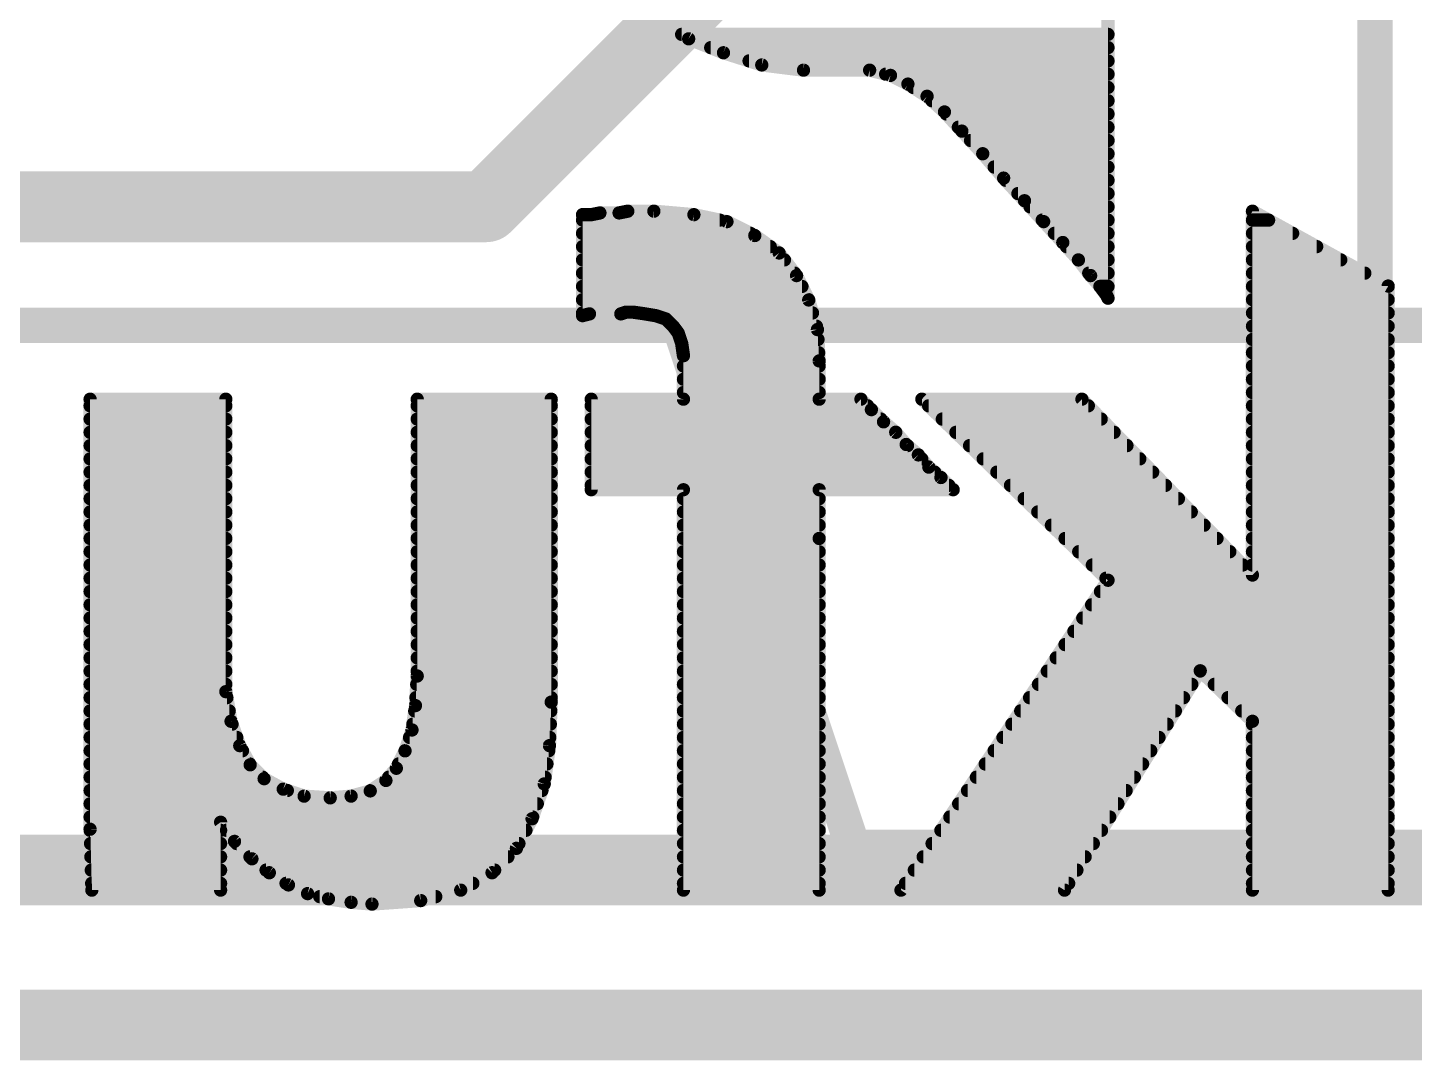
# Model space of a CAD drawing. Extents: x 0 to 108, y -11 to 121.
# Drawn here: x 60.87 to 68.83, y 86.54 to 92.47 of the extents above; entities that cross this region are included whole.
import ezdxf

# ---------------------------------------------------------------- set-up
doc = ezdxf.new("R2010")
doc.units = 0
for name, color, linetype in [('1', 12, 'CONTINUOUS'), ('21', 41, 'CONTINUOUS'), ('22', 40, 'CONTINUOUS')]:
    doc.layers.add(name, color=color, linetype=linetype)

msp = doc.modelspace()

# ---------------------------------------------------------------- linework, layer by layer
at = {"layer": '1', "const_width": 0.4064}
for points in [[(63.5, 91.44), (64.77, 92.71)], [(58.25, 91.44), (63.5, 91.44)], [(52.07, 87.63), (79.375, 87.63)], [(51.689, 86.741), (78.994, 86.741)]]:
    msp.add_lwpolyline(points, dxfattribs=at)
at = {"layer": '1', "const_width": 0.2032}
for points in [[(63.5, 91.3384, 1), (63.5, 91.5416)], [(63.4282, 91.5118, 1), (63.5718, 91.3682)]]:
    msp.add_lwpolyline(points, format="xyb", dxfattribs=at)
at = {"layer": '21', "const_width": 0.2032}
for points in [[(68.61, 111.665), (68.61, 87.76)], [(59.81, 90.76), (64.61, 90.76)], [(64.61, 90.76), (72.61, 90.76)], [(65.61, 87.76), (64.61, 90.76)], [(68.61, 87.76), (65.61, 87.76)], [(68.61, 87.76), (71.61, 87.76)]]:
    msp.add_lwpolyline(points, dxfattribs=at)
at = {"layer": '21', "const_width": 0.1016}
for points in [[(64.61, 90.8108, 1), (64.61, 90.7092)], [(64.6582, 90.7761, 1), (64.5618, 90.7439)], [(64.61, 90.7092, 1), (64.61, 90.8108)], [(65.61, 87.8108, 1), (65.61, 87.7092)], [(65.5618, 87.7439, 1), (65.6582, 87.7761)], [(68.61, 87.8108, 1), (68.61, 87.7092)], [(68.61, 87.7092, 1), (68.61, 87.8108)], [(68.5592, 87.76, 1), (68.6608, 87.76)]]:
    msp.add_lwpolyline(points, format="xyb", dxfattribs=at)
at = {"layer": '22', "const_width": 0.0762}
for points in [[(67.075, 93.675), (67.075, 90.915)], [(64.665, 92.405), (64.475, 92.525)], [(64.6245, 92.4306), (67.075, 92.4306)], [(64.865, 92.325), (64.665, 92.405)], [(64.7915, 92.3544), (67.075, 92.3544)], [(65.085, 92.255), (64.865, 92.325)], [(65.0121, 92.2782), (67.075, 92.2782)], [(65.325, 92.225), (65.085, 92.255)], [(65.705, 92.225), (65.325, 92.225)], [(65.825, 92.195), (65.705, 92.225)], [(65.797, 92.202), (67.075, 92.202)], [(65.925, 92.145), (65.825, 92.195)], [(66.035, 92.075), (65.925, 92.145)], [(65.9552, 92.1258), (67.075, 92.1258)], [(66.135, 91.985), (66.035, 92.075)], [(66.0632, 92.0496), (67.075, 92.0496)], [(66.235, 91.875), (66.135, 91.985)], [(66.1455, 91.9734), (67.075, 91.9734)], [(66.2148, 91.8972), (67.075, 91.8972)], [(66.355, 91.745), (66.235, 91.875)], [(66.2848, 91.821), (67.075, 91.821)], [(66.475, 91.605), (66.355, 91.745)], [(66.3552, 91.7448), (67.075, 91.7448)], [(66.4205, 91.6686), (67.075, 91.6686)], [(66.595, 91.475), (66.475, 91.605)], [(66.4866, 91.5924), (67.075, 91.5924)], [(66.557, 91.5162), (67.075, 91.5162)], [(66.705, 91.355), (66.595, 91.475)], [(66.6271, 91.44), (67.075, 91.44)], [(64.105, 91.395), (64.055, 91.395)], [(64.055, 91.395), (64.055, 90.815)], [(64.055, 91.3638), (64.8432, 91.3638)], [(64.155, 91.405), (64.105, 91.395)], [(64.265, 91.405), (64.155, 91.405)], [(64.315, 91.415), (64.265, 91.405)], [(64.465, 91.415), (64.315, 91.415)], [(64.695, 91.395), (64.465, 91.415)], [(64.885, 91.355), (64.695, 91.395)], [(66.6969, 91.3638), (67.075, 91.3638)], [(68.685, 90.985), (67.905, 91.415)], [(67.905, 91.415), (67.905, 89.325)], [(67.905, 91.3638), (67.9979, 91.3638)], [(64.055, 91.2876), (65.0198, 91.2876)], [(65.045, 91.275), (64.885, 91.355)], [(66.815, 91.235), (66.705, 91.355)], [(66.7668, 91.2876), (67.075, 91.2876)], [(67.905, 91.2876), (68.1361, 91.2876)], [(64.055, 91.2114), (65.134, 91.2114)], [(65.185, 91.175), (65.045, 91.275)], [(66.905, 91.135), (66.815, 91.235)], [(66.8362, 91.2114), (67.075, 91.2114)], [(67.905, 91.2114), (68.2743, 91.2114)], [(64.055, 91.1352), (65.2156, 91.1352)], [(65.285, 91.045), (65.185, 91.175)], [(66.9048, 91.1352), (67.075, 91.1352)], [(66.975, 91.045), (66.905, 91.135)], [(67.905, 91.1352), (68.4125, 91.1352)], [(64.055, 91.059), (65.2742, 91.059)], [(65.355, 90.905), (65.285, 91.045)], [(66.9641, 91.059), (67.075, 91.059)], [(67.035, 90.975), (66.975, 91.045)], [(67.905, 91.059), (68.5508, 91.059)], [(64.055, 90.9828), (65.3161, 90.9828)], [(67.0283, 90.9828), (67.075, 90.9828)], [(67.065, 90.935), (67.035, 90.975)], [(67.905, 90.9828), (68.685, 90.9828)], [(68.685, 87.515), (68.685, 90.985)], [(64.055, 90.9066), (65.3542, 90.9066)], [(65.405, 90.735), (65.355, 90.905)], [(67.075, 90.915), (67.065, 90.935)], [(67.905, 90.9066), (68.685, 90.9066)], [(64.055, 90.8304), (64.2912, 90.8304)], [(64.055, 90.815), (64.095, 90.825)], [(64.095, 90.825), (64.275, 90.825)], [(64.275, 90.825), (64.305, 90.835)], [(64.305, 90.835), (64.345, 90.835)], [(64.345, 90.835), (64.415, 90.825)], [(64.3772, 90.8304), (65.3769, 90.8304)], [(64.415, 90.825), (64.475, 90.815)], [(64.475, 90.815), (64.535, 90.795)], [(67.905, 90.8304), (68.685, 90.8304)], [(64.535, 90.795), (64.575, 90.755)], [(64.575, 90.755), (64.605, 90.715)], [(64.5756, 90.7542), (65.3994, 90.7542)], [(65.415, 90.555), (65.405, 90.735)], [(67.905, 90.7542), (68.685, 90.7542)], [(64.605, 90.715), (64.625, 90.655)], [(64.6173, 90.678), (65.4082, 90.678)], [(64.625, 90.655), (64.635, 90.585)], [(67.905, 90.678), (68.685, 90.678)], [(64.6326, 90.6018), (65.4124, 90.6018)], [(64.635, 90.585), (64.635, 90.335)], [(67.905, 90.6018), (68.685, 90.6018)], [(64.635, 90.5256), (65.415, 90.5256)], [(65.415, 90.335), (65.415, 90.555)], [(67.905, 90.5256), (68.685, 90.5256)], [(64.635, 90.4494), (65.415, 90.4494)], [(67.905, 90.4494), (68.685, 90.4494)], [(62.005, 90.335), (61.225, 90.335)], [(61.225, 90.335), (61.225, 87.865)], [(62.005, 88.655), (62.005, 90.335)], [(63.875, 90.335), (63.105, 90.335)], [(63.105, 90.335), (63.105, 88.745)], [(63.875, 88.595), (63.875, 90.335)], [(64.635, 90.335), (64.105, 90.335)], [(64.105, 90.335), (64.105, 89.815)], [(64.635, 90.3732), (65.415, 90.3732)], [(65.655, 90.335), (65.415, 90.335)], [(65.715, 90.275), (65.655, 90.335)], [(66.925, 90.335), (66.005, 90.335)], [(66.005, 90.335), (67.075, 89.295)], [(67.905, 89.325), (66.925, 90.335)], [(67.905, 90.3732), (68.685, 90.3732)], [(61.225, 90.297), (62.005, 90.297)], [(63.105, 90.297), (63.875, 90.297)], [(64.105, 90.297), (65.693, 90.297)], [(65.785, 90.205), (65.715, 90.275)], [(66.0441, 90.297), (66.9619, 90.297)], [(67.905, 90.297), (68.685, 90.297)], [(61.225, 90.2208), (62.005, 90.2208)], [(63.105, 90.2208), (63.875, 90.2208)], [(64.105, 90.2208), (65.7692, 90.2208)], [(65.855, 90.145), (65.785, 90.205)], [(66.1225, 90.2208), (67.0358, 90.2208)], [(67.905, 90.2208), (68.685, 90.2208)], [(61.225, 90.1446), (62.005, 90.1446)], [(63.105, 90.1446), (63.875, 90.1446)], [(64.105, 90.1446), (65.8553, 90.1446)], [(65.915, 90.075), (65.855, 90.145)], [(66.2009, 90.1446), (67.1097, 90.1446)], [(67.905, 90.1446), (68.685, 90.1446)], [(61.225, 90.0684), (62.005, 90.0684)], [(63.105, 90.0684), (63.875, 90.0684)], [(64.105, 90.0684), (65.9227, 90.0684)], [(65.985, 90.015), (65.915, 90.075)], [(66.045, 89.945), (65.985, 90.015)], [(66.2793, 90.0684), (67.1837, 90.0684)], [(67.905, 90.0684), (68.685, 90.0684)], [(61.225, 89.9922), (62.005, 89.9922)], [(63.105, 89.9922), (63.875, 89.9922)], [(64.105, 89.9922), (66.0045, 89.9922)], [(66.115, 89.885), (66.045, 89.945)], [(66.3577, 89.9922), (67.2576, 89.9922)], [(67.905, 89.9922), (68.685, 89.9922)], [(61.225, 89.916), (62.005, 89.916)], [(63.105, 89.916), (63.875, 89.916)], [(64.105, 89.916), (66.0788, 89.916)], [(66.185, 89.815), (66.115, 89.885)], [(66.4361, 89.916), (67.3316, 89.916)], [(67.905, 89.916), (68.685, 89.916)], [(61.225, 89.8398), (62.005, 89.8398)], [(63.105, 89.8398), (63.875, 89.8398)], [(64.105, 89.8398), (66.1602, 89.8398)], [(64.105, 89.815), (64.635, 89.815)], [(64.635, 89.815), (64.635, 87.515)], [(65.415, 89.815), (66.185, 89.815)], [(65.415, 89.535), (65.415, 89.815)], [(66.5145, 89.8398), (67.4055, 89.8398)], [(67.905, 89.8398), (68.685, 89.8398)], [(61.225, 89.7636), (62.005, 89.7636)], [(61.225, 89.6874), (62.005, 89.6874)], [(63.105, 89.7636), (63.875, 89.7636)], [(63.105, 89.6874), (63.875, 89.6874)], [(64.635, 89.7636), (65.415, 89.7636)], [(64.635, 89.6874), (65.415, 89.6874)], [(66.5929, 89.7636), (67.4794, 89.7636)], [(66.6713, 89.6874), (67.5534, 89.6874)], [(67.905, 89.7636), (68.685, 89.7636)], [(67.905, 89.6874), (68.685, 89.6874)], [(61.225, 89.6112), (62.005, 89.6112)], [(63.105, 89.6112), (63.875, 89.6112)], [(64.635, 89.6112), (65.415, 89.6112)], [(66.7497, 89.6112), (67.6273, 89.6112)], [(67.905, 89.6112), (68.685, 89.6112)], [(61.225, 89.535), (62.005, 89.535)], [(63.105, 89.535), (63.875, 89.535)], [(64.635, 89.535), (65.415, 89.535)], [(65.415, 87.515), (65.415, 89.535)], [(66.8281, 89.535), (67.7012, 89.535)], [(67.905, 89.535), (68.685, 89.535)], [(61.225, 89.4588), (62.005, 89.4588)], [(63.105, 89.4588), (63.875, 89.4588)], [(64.635, 89.4588), (65.415, 89.4588)], [(66.9065, 89.4588), (67.7752, 89.4588)], [(67.905, 89.4588), (68.685, 89.4588)], [(61.225, 89.3826), (62.005, 89.3826)], [(63.105, 89.3826), (63.875, 89.3826)], [(64.635, 89.3826), (65.415, 89.3826)], [(66.9849, 89.3826), (67.8491, 89.3826)], [(67.905, 89.3826), (68.685, 89.3826)], [(61.225, 89.3064), (62.005, 89.3064)], [(63.105, 89.3064), (63.875, 89.3064)], [(64.635, 89.3064), (65.415, 89.3064)], [(67.075, 89.295), (65.885, 87.515)], [(67.0633, 89.3064), (68.685, 89.3064)], [(61.225, 89.2302), (62.005, 89.2302)], [(63.105, 89.2302), (63.875, 89.2302)], [(64.635, 89.2302), (65.415, 89.2302)], [(67.0317, 89.2302), (68.685, 89.2302)], [(61.225, 89.154), (62.005, 89.154)], [(63.105, 89.154), (63.875, 89.154)], [(64.635, 89.154), (65.415, 89.154)], [(66.9807, 89.154), (68.685, 89.154)], [(61.225, 89.0778), (62.005, 89.0778)], [(63.105, 89.0778), (63.875, 89.0778)], [(64.635, 89.0778), (65.415, 89.0778)], [(66.9298, 89.0778), (68.685, 89.0778)], [(61.225, 89.0016), (62.005, 89.0016)], [(63.105, 89.0016), (63.875, 89.0016)], [(64.635, 89.0016), (65.415, 89.0016)], [(66.8789, 89.0016), (68.685, 89.0016)], [(61.225, 88.9254), (62.005, 88.9254)], [(63.105, 88.9254), (63.875, 88.9254)], [(64.635, 88.9254), (65.415, 88.9254)], [(66.8279, 88.9254), (68.685, 88.9254)], [(61.225, 88.8492), (62.005, 88.8492)], [(63.105, 88.8492), (63.875, 88.8492)], [(64.635, 88.8492), (65.415, 88.8492)], [(66.777, 88.8492), (68.685, 88.8492)], [(61.225, 88.773), (62.005, 88.773)], [(63.105, 88.745), (63.095, 88.575)], [(63.105, 88.773), (63.875, 88.773)], [(64.635, 88.773), (65.415, 88.773)], [(66.726, 88.773), (67.6038, 88.773)], [(66.825, 87.515), (67.605, 88.775)], [(67.605, 88.775), (67.905, 88.485)], [(67.6071, 88.773), (68.685, 88.773)], [(61.225, 88.6968), (62.005, 88.6968)], [(62.035, 88.485), (62.005, 88.655)], [(63.1022, 88.6968), (63.875, 88.6968)], [(64.635, 88.6968), (65.415, 88.6968)], [(66.6751, 88.6968), (67.5566, 88.6968)], [(67.6859, 88.6968), (68.685, 88.6968)], [(61.225, 88.6206), (62.0111, 88.6206)], [(63.095, 88.575), (63.075, 88.435)], [(63.0977, 88.6206), (63.875, 88.6206)], [(63.865, 88.345), (63.875, 88.595)], [(64.635, 88.6206), (65.415, 88.6206)], [(66.6241, 88.6206), (67.5094, 88.6206)], [(67.7647, 88.6206), (68.685, 88.6206)], [(61.225, 88.5444), (62.0245, 88.5444)], [(63.0906, 88.5444), (63.873, 88.5444)], [(64.635, 88.5444), (65.415, 88.5444)], [(66.5732, 88.5444), (67.4622, 88.5444)], [(67.8436, 88.5444), (68.685, 88.5444)], [(61.225, 88.4682), (62.041, 88.4682)], [(62.085, 88.345), (62.035, 88.485)], [(63.075, 88.435), (63.035, 88.315)], [(63.0797, 88.4682), (63.8699, 88.4682)], [(64.635, 88.4682), (65.415, 88.4682)], [(66.5223, 88.4682), (67.4151, 88.4682)], [(67.905, 88.485), (67.905, 87.515)], [(67.905, 88.4682), (68.685, 88.4682)], [(61.225, 88.392), (62.0682, 88.392)], [(62.145, 88.235), (62.085, 88.345)], [(63.0607, 88.392), (63.8669, 88.392)], [(63.835, 88.125), (63.865, 88.345)], [(64.635, 88.392), (65.415, 88.392)], [(66.4713, 88.392), (67.3679, 88.392)], [(67.905, 88.392), (68.685, 88.392)], [(61.225, 88.3158), (62.1009, 88.3158)], [(63.035, 88.315), (62.985, 88.215)], [(63.0353, 88.3158), (63.861, 88.3158)], [(64.635, 88.3158), (65.415, 88.3158)], [(66.4204, 88.3158), (67.3207, 88.3158)], [(67.905, 88.3158), (68.685, 88.3158)], [(61.225, 88.2396), (62.1425, 88.2396)], [(62.225, 88.155), (62.145, 88.235)], [(62.985, 88.215), (62.925, 88.145)], [(62.9973, 88.2396), (63.8506, 88.2396)], [(64.635, 88.2396), (65.415, 88.2396)], [(66.3694, 88.2396), (67.2736, 88.2396)], [(67.905, 88.2396), (68.685, 88.2396)], [(61.225, 88.1634), (62.2166, 88.1634)], [(62.335, 88.095), (62.225, 88.155)], [(62.455, 88.055), (62.335, 88.095)], [(62.925, 88.145), (62.835, 88.085)], [(62.9408, 88.1634), (63.8402, 88.1634)], [(63.765, 87.925), (63.835, 88.125)], [(64.635, 88.1634), (65.415, 88.1634)], [(66.3185, 88.1634), (67.2264, 88.1634)], [(67.905, 88.1634), (68.685, 88.1634)], [(61.225, 88.0872), (62.3584, 88.0872)], [(62.605, 88.045), (62.455, 88.055)], [(62.725, 88.055), (62.605, 88.045)], [(62.835, 88.085), (62.725, 88.055)], [(62.8383, 88.0872), (63.8218, 88.0872)], [(64.635, 88.0872), (65.415, 88.0872)], [(66.2675, 88.0872), (67.1792, 88.0872)], [(67.905, 88.0872), (68.685, 88.0872)], [(61.225, 88.011), (63.7951, 88.011)], [(61.225, 87.9348), (63.7684, 87.9348)], [(64.635, 88.011), (65.415, 88.011)], [(64.635, 87.9348), (65.415, 87.9348)], [(66.1657, 87.9348), (67.0849, 87.9348)], [(66.2166, 88.011), (67.132, 88.011)], [(67.905, 88.011), (68.685, 88.011)], [(67.905, 87.9348), (68.685, 87.9348)], [(61.225, 87.865), (61.235, 87.515)], [(61.2252, 87.8586), (61.975, 87.8586)], [(61.975, 87.515), (61.975, 87.905)], [(61.975, 87.905), (62.055, 87.795)], [(62.0087, 87.8586), (63.7298, 87.8586)], [(63.675, 87.755), (63.765, 87.925)], [(64.635, 87.8586), (65.415, 87.8586)], [(66.1147, 87.8586), (67.0377, 87.8586)], [(67.905, 87.8586), (68.685, 87.8586)], [(61.2274, 87.7824), (61.975, 87.7824)], [(62.055, 87.795), (62.155, 87.695)], [(62.0676, 87.7824), (63.6895, 87.7824)], [(64.635, 87.7824), (65.415, 87.7824)], [(66.0638, 87.7824), (66.9905, 87.7824)], [(67.905, 87.7824), (68.685, 87.7824)], [(61.2295, 87.7062), (61.975, 87.7062)], [(62.1438, 87.7062), (63.6262, 87.7062)], [(62.155, 87.695), (62.255, 87.615)], [(63.535, 87.615), (63.675, 87.755)], [(64.635, 87.7062), (65.415, 87.7062)], [(66.0128, 87.7062), (66.9434, 87.7062)], [(67.905, 87.7062), (68.685, 87.7062)], [(61.2317, 87.63), (61.975, 87.63)], [(62.2363, 87.63), (63.55, 87.63)], [(62.255, 87.615), (62.365, 87.545)], [(63.355, 87.515), (63.535, 87.615)], [(64.635, 87.63), (65.415, 87.63)], [(65.9619, 87.63), (66.8962, 87.63)], [(67.905, 87.63), (68.685, 87.63)], [(61.2339, 87.5538), (61.975, 87.5538)], [(62.3512, 87.5538), (63.4248, 87.5538)], [(62.365, 87.545), (62.475, 87.495)], [(64.635, 87.5538), (65.415, 87.5538)], [(65.9109, 87.5538), (66.849, 87.5538)], [(67.905, 87.5538), (68.685, 87.5538)], [(61.235, 87.515), (61.975, 87.515)], [(62.475, 87.495), (62.595, 87.465)], [(62.5446, 87.4776), (63.2116, 87.4776)], [(62.595, 87.465), (62.725, 87.445)], [(63.125, 87.455), (63.355, 87.515)], [(64.635, 87.515), (65.415, 87.515)], [(65.885, 87.515), (66.825, 87.515)], [(67.905, 87.515), (68.685, 87.515)], [(62.725, 87.445), (62.845, 87.435)], [(62.845, 87.435), (63.125, 87.455)]]:
    msp.add_lwpolyline(points, dxfattribs=at)
at = {"layer": '22', "const_width": 0.0381}
for points in [[(64.6245, 92.4496, 1), (64.6245, 92.4116)], [(64.6721, 92.4227, 1), (64.6579, 92.3873)], [(64.6548, 92.3889, 1), (64.6752, 92.4211)], [(67.075, 92.4116, 1), (67.075, 92.4496)], [(64.7915, 92.3734, 1), (64.7915, 92.3354)], [(64.8708, 92.3432, 1), (64.8592, 92.3068)], [(64.8579, 92.3073, 1), (64.8721, 92.3427)], [(67.075, 92.3354, 1), (67.075, 92.3734)], [(65.0121, 92.2972, 1), (65.0121, 92.2592)], [(65.0874, 92.2739, 1), (65.0826, 92.2361)], [(65.0792, 92.2368, 1), (65.0908, 92.2732)], [(67.075, 92.2592, 1), (67.075, 92.2972)], [(65.325, 92.2441, 1), (65.325, 92.206)], [(65.3226, 92.2061, 1), (65.3274, 92.2439)], [(65.7096, 92.2435, 1), (65.7004, 92.2065)], [(65.705, 92.206, 1), (65.705, 92.2441)], [(65.797, 92.221, 1), (65.797, 92.183)], [(65.8335, 92.212, 1), (65.8165, 92.178)], [(65.8204, 92.1765, 1), (65.8296, 92.2135)], [(67.075, 92.183, 1), (67.075, 92.221)], [(65.9352, 92.1611, 1), (65.9148, 92.1289)], [(65.9165, 92.128, 1), (65.9335, 92.162)], [(65.9552, 92.1448, 1), (65.9552, 92.1068)], [(67.075, 92.1068, 1), (67.075, 92.1448)], [(66.0477, 92.0892, 1), (66.0223, 92.0608)], [(66.0248, 92.0589, 1), (66.0452, 92.0911)], [(66.0632, 92.0686, 1), (66.0632, 92.0306)], [(67.075, 92.0306, 1), (67.075, 92.0686)], [(66.1491, 91.9978, 1), (66.1209, 91.9722)], [(66.1223, 91.9708, 1), (66.1477, 91.9992)], [(66.1455, 91.9924, 1), (66.1455, 91.9544)], [(67.075, 91.9544, 1), (67.075, 91.9924)], [(66.2148, 91.9162, 1), (66.2148, 91.8782)], [(66.249, 91.8879, 1), (66.221, 91.8621)], [(66.2209, 91.8622, 1), (66.2491, 91.8878)], [(67.075, 91.8782, 1), (67.075, 91.9162)], [(66.2848, 91.84, 1), (66.2848, 91.802)], [(67.075, 91.802, 1), (67.075, 91.84)], [(66.3695, 91.7574, 1), (66.3405, 91.7326)], [(66.3552, 91.7638, 1), (66.3552, 91.7258)], [(66.341, 91.7321, 1), (66.369, 91.7579)], [(67.075, 91.7258, 1), (67.075, 91.7638)], [(66.4205, 91.6876, 1), (66.4205, 91.6496)], [(66.489, 91.6179, 1), (66.461, 91.5921)], [(67.075, 91.6496, 1), (67.075, 91.6876)], [(66.4605, 91.5926, 1), (66.4895, 91.6174)], [(66.4866, 91.6114, 1), (66.4866, 91.5734)], [(67.075, 91.5734, 1), (67.075, 91.6114)], [(66.557, 91.5352, 1), (66.557, 91.4972)], [(66.609, 91.4879, 1), (66.581, 91.4621)], [(66.581, 91.4621, 1), (66.609, 91.4879)], [(66.6271, 91.459, 1), (66.6271, 91.421)], [(67.075, 91.4972, 1), (67.075, 91.5352)], [(67.075, 91.421, 1), (67.075, 91.459)], [(64.055, 91.4141, 1), (64.055, 91.376)], [(64.074, 91.395, 1), (64.036, 91.395)], [(64.055, 91.3828, 1), (64.055, 91.3448)], [(64.1013, 91.4137, 1), (64.1087, 91.3763)], [(64.105, 91.376, 1), (64.105, 91.4141)], [(64.155, 91.424, 1), (64.155, 91.386)], [(64.1587, 91.3863, 1), (64.1513, 91.4237)], [(64.2613, 91.4237, 1), (64.2687, 91.3863)], [(64.265, 91.386, 1), (64.265, 91.424)], [(64.315, 91.434, 1), (64.315, 91.396)], [(64.3187, 91.3963, 1), (64.3113, 91.4337)], [(64.4667, 91.434, 1), (64.4633, 91.396)], [(64.465, 91.396, 1), (64.465, 91.434)], [(64.6989, 91.4136, 1), (64.6911, 91.3764)], [(64.6933, 91.376, 1), (64.6967, 91.414)], [(64.8432, 91.3448, 1), (64.8432, 91.3828)], [(66.6969, 91.3828, 1), (66.6969, 91.3448)], [(67.075, 91.3448, 1), (67.075, 91.3828)], [(67.9142, 91.4317, 1), (67.8958, 91.3983)], [(67.924, 91.415, 1), (67.886, 91.415)], [(67.905, 91.3828, 1), (67.905, 91.3448)], [(67.9979, 91.3448, 1), (67.9979, 91.3828)], [(64.055, 91.3066, 1), (64.055, 91.2686)], [(64.8935, 91.372, 1), (64.8765, 91.338)], [(64.8811, 91.3364, 1), (64.8889, 91.3736)], [(65.0198, 91.2686, 1), (65.0198, 91.3066)], [(66.719, 91.3679, 1), (66.691, 91.3421)], [(66.691, 91.3421, 1), (66.719, 91.3679)], [(66.7668, 91.3066, 1), (66.7668, 91.2686)], [(67.075, 91.2686, 1), (67.075, 91.3066)], [(67.905, 91.3066, 1), (67.905, 91.2686)], [(68.1361, 91.2686, 1), (68.1361, 91.3066)], [(64.055, 91.2304, 1), (64.055, 91.1924)], [(65.0561, 91.2905, 1), (65.0339, 91.2595)], [(65.0365, 91.258, 1), (65.0535, 91.292)], [(65.134, 91.1924, 1), (65.134, 91.2304)], [(66.8292, 91.2477, 1), (66.8008, 91.2223)], [(66.801, 91.2221, 1), (66.829, 91.2479)], [(66.8362, 91.2304, 1), (66.8362, 91.1924)], [(67.075, 91.1924, 1), (67.075, 91.2304)], [(67.905, 91.2304, 1), (67.905, 91.1924)], [(68.2743, 91.1924, 1), (68.2743, 91.2304)], [(64.055, 91.1542, 1), (64.055, 91.1162)], [(65.2001, 91.1866, 1), (65.1699, 91.1634)], [(65.1739, 91.1595, 1), (65.1961, 91.1905)], [(65.2156, 91.1162, 1), (65.2156, 91.1542)], [(66.9048, 91.1542, 1), (66.9048, 91.1162)], [(66.92, 91.1467, 1), (66.89, 91.1233)], [(66.8908, 91.1223, 1), (66.9192, 91.1477)], [(67.075, 91.1162, 1), (67.075, 91.1542)], [(67.905, 91.1542, 1), (67.905, 91.1162)], [(68.4125, 91.1162, 1), (68.4125, 91.1542)], [(64.055, 91.078, 1), (64.055, 91.04)], [(65.302, 91.0535, 1), (65.268, 91.0365)], [(65.2742, 91.04, 1), (65.2742, 91.078)], [(66.9641, 91.078, 1), (66.9641, 91.04)], [(66.9895, 91.0574, 1), (66.9605, 91.0326)], [(67.075, 91.04, 1), (67.075, 91.078)], [(67.905, 91.078, 1), (67.905, 91.04)], [(68.5508, 91.04, 1), (68.5508, 91.078)], [(64.055, 91.0018, 1), (64.055, 90.9638)], [(65.2699, 91.0334, 1), (65.3001, 91.0566)], [(65.3161, 90.9638, 1), (65.3161, 91.0018)], [(66.96, 91.0333, 1), (66.99, 91.0567)], [(67.0283, 91.0018, 1), (67.0283, 90.9638)], [(67.0502, 90.9864, 1), (67.0198, 90.9636)], [(67.0205, 90.9626, 1), (67.0495, 90.9874)], [(67.075, 90.9638, 1), (67.075, 91.0018)], [(67.905, 91.0018, 1), (67.905, 90.9638)], [(68.704, 90.985, 1), (68.666, 90.985)], [(68.6758, 90.9683, 1), (68.6942, 91.0017)], [(68.685, 90.9638, 1), (68.685, 91.0018)], [(64.055, 90.9256, 1), (64.055, 90.8876)], [(65.3733, 90.9104, 1), (65.3367, 90.8996)], [(65.338, 90.8965, 1), (65.372, 90.9135)], [(65.3542, 90.8876, 1), (65.3542, 90.9256)], [(67.082, 90.9435, 1), (67.048, 90.9265)], [(67.0498, 90.9236, 1), (67.0802, 90.9464)], [(67.056, 90.915, 1), (67.094, 90.915)], [(67.058, 90.9065, 1), (67.092, 90.9235)], [(67.905, 90.9256, 1), (67.905, 90.8876)], [(68.685, 90.8876, 1), (68.685, 90.9256)], [(64.0504, 90.8335, 1), (64.0596, 90.7965)], [(64.055, 90.8494, 1), (64.055, 90.8114)], [(64.095, 90.844, 1), (64.095, 90.806)], [(64.0996, 90.8065, 1), (64.0904, 90.8435)], [(64.269, 90.8431, 1), (64.281, 90.8069)], [(64.275, 90.806, 1), (64.275, 90.844)], [(64.305, 90.8541, 1), (64.305, 90.816)], [(64.2912, 90.8114, 1), (64.2912, 90.8494)], [(64.311, 90.8169, 1), (64.299, 90.8531)], [(64.3477, 90.8539, 1), (64.3423, 90.8161)], [(64.345, 90.816, 1), (64.345, 90.8541)], [(64.3772, 90.8494, 1), (64.3772, 90.8114)], [(64.4181, 90.8438, 1), (64.4119, 90.8062)], [(64.4123, 90.8061, 1), (64.4177, 90.8439)], [(64.481, 90.8331, 1), (64.469, 90.7969)], [(64.4719, 90.7962, 1), (64.4781, 90.8338)], [(65.3769, 90.8114, 1), (65.3769, 90.8494)], [(67.905, 90.8494, 1), (67.905, 90.8114)], [(68.685, 90.8114, 1), (68.685, 90.8494)], [(64.036, 90.815, 1), (64.074, 90.815)], [(64.5485, 90.8085, 1), (64.5215, 90.7815)], [(64.529, 90.7769, 1), (64.541, 90.8131)], [(64.5902, 90.7664, 1), (64.5598, 90.7436)], [(64.5756, 90.7732, 1), (64.5756, 90.7352)], [(64.5615, 90.7415, 1), (64.5885, 90.7685)], [(65.424, 90.7361, 1), (65.386, 90.7339)], [(65.3994, 90.7352, 1), (65.3994, 90.7732)], [(67.905, 90.7732, 1), (67.905, 90.7352)], [(68.685, 90.7352, 1), (68.685, 90.7732)], [(64.6231, 90.721, 1), (64.5869, 90.709)], [(64.5898, 90.7036, 1), (64.6202, 90.7264)], [(64.6173, 90.697, 1), (64.6173, 90.659)], [(64.6439, 90.6577, 1), (64.6061, 90.6523)], [(65.3867, 90.7296, 1), (65.4233, 90.7404)], [(65.4082, 90.659, 1), (65.4082, 90.697)], [(67.905, 90.697, 1), (67.905, 90.659)], [(68.685, 90.659, 1), (68.685, 90.697)], [(64.6069, 90.649, 1), (64.6431, 90.661)], [(64.6326, 90.6209, 1), (64.6326, 90.5828)], [(64.654, 90.585, 1), (64.616, 90.585)], [(64.6161, 90.5823, 1), (64.6539, 90.5877)], [(65.4124, 90.5828, 1), (65.4124, 90.6209)], [(67.905, 90.6209, 1), (67.905, 90.5828)], [(68.685, 90.5828, 1), (68.685, 90.6209)], [(64.635, 90.5447, 1), (64.635, 90.5066)], [(65.434, 90.555, 1), (65.396, 90.555)], [(65.396, 90.5539, 1), (65.434, 90.5561)], [(65.415, 90.5066, 1), (65.415, 90.5447)], [(67.905, 90.5447, 1), (67.905, 90.5066)], [(68.685, 90.5066, 1), (68.685, 90.5447)], [(64.635, 90.4685, 1), (64.635, 90.4304)], [(65.415, 90.4304, 1), (65.415, 90.4685)], [(67.905, 90.4685, 1), (67.905, 90.4304)], [(68.685, 90.4304, 1), (68.685, 90.4685)], [(61.225, 90.3541, 1), (61.225, 90.316)], [(61.2441, 90.335, 1), (61.206, 90.335)], [(62.0241, 90.335, 1), (61.986, 90.335)], [(62.005, 90.316, 1), (62.005, 90.3541)], [(63.105, 90.3541, 1), (63.105, 90.316)], [(63.1241, 90.335, 1), (63.086, 90.335)], [(63.8941, 90.335, 1), (63.8559, 90.335)], [(63.875, 90.316, 1), (63.875, 90.3541)], [(64.105, 90.3541, 1), (64.105, 90.316)], [(64.124, 90.335, 1), (64.086, 90.335)], [(64.635, 90.3923, 1), (64.635, 90.3542)], [(64.635, 90.316, 1), (64.635, 90.3541)], [(65.415, 90.3541, 1), (65.415, 90.316)], [(65.415, 90.3542, 1), (65.415, 90.3923)], [(65.6685, 90.3485, 1), (65.6415, 90.3215)], [(65.655, 90.316, 1), (65.655, 90.3541)], [(66.005, 90.3541, 1), (66.005, 90.316)], [(66.0183, 90.3487, 1), (65.9917, 90.3213)], [(66.9387, 90.3483, 1), (66.9113, 90.3217)], [(66.925, 90.316, 1), (66.925, 90.3541)], [(67.905, 90.3923, 1), (67.905, 90.3542)], [(68.685, 90.3542, 1), (68.685, 90.3923)], [(61.225, 90.3161, 1), (61.225, 90.278)], [(62.005, 90.278, 1), (62.005, 90.3161)], [(63.105, 90.3161, 1), (63.105, 90.278)], [(63.875, 90.278, 1), (63.875, 90.3161)], [(64.105, 90.3161, 1), (64.105, 90.278)], [(64.616, 90.335, 1), (64.654, 90.335)], [(65.396, 90.335, 1), (65.434, 90.335)], [(65.693, 90.278, 1), (65.693, 90.3161)], [(65.7285, 90.2885, 1), (65.7015, 90.2615)], [(65.7015, 90.2615, 1), (65.7285, 90.2885)], [(66.0441, 90.3161, 1), (66.0441, 90.278)], [(66.9619, 90.278, 1), (66.9619, 90.3161)], [(67.905, 90.3161, 1), (67.905, 90.278)], [(68.685, 90.278, 1), (68.685, 90.3161)], [(61.225, 90.2399, 1), (61.225, 90.2018)], [(62.005, 90.2018, 1), (62.005, 90.2399)], [(63.105, 90.2399, 1), (63.105, 90.2018)], [(63.875, 90.2018, 1), (63.875, 90.2399)], [(64.105, 90.2399, 1), (64.105, 90.2018)], [(65.7974, 90.2195, 1), (65.7726, 90.1905)], [(65.7692, 90.2018, 1), (65.7692, 90.2399)], [(65.7715, 90.1915, 1), (65.7985, 90.2185)], [(66.1225, 90.2399, 1), (66.1225, 90.2018)], [(67.0358, 90.2018, 1), (67.0358, 90.2399)], [(67.905, 90.2399, 1), (67.905, 90.2018)], [(68.685, 90.2018, 1), (68.685, 90.2399)], [(61.225, 90.1637, 1), (61.225, 90.1256)], [(62.005, 90.1256, 1), (62.005, 90.1637)], [(63.105, 90.1637, 1), (63.105, 90.1256)], [(63.875, 90.1256, 1), (63.875, 90.1637)], [(64.105, 90.1637, 1), (64.105, 90.1256)], [(65.8695, 90.1574, 1), (65.8405, 90.1326)], [(65.8426, 90.1305, 1), (65.8674, 90.1595)], [(65.8553, 90.1256, 1), (65.8553, 90.1637)], [(66.2009, 90.1637, 1), (66.2009, 90.1256)], [(67.1097, 90.1256, 1), (67.1097, 90.1637)], [(67.905, 90.1637, 1), (67.905, 90.1256)], [(68.685, 90.1256, 1), (68.685, 90.1637)], [(61.225, 90.0875, 1), (61.225, 90.0494)], [(62.005, 90.0494, 1), (62.005, 90.0875)], [(63.105, 90.0875, 1), (63.105, 90.0494)], [(63.875, 90.0494, 1), (63.875, 90.0875)], [(64.105, 90.0875, 1), (64.105, 90.0494)], [(65.9274, 90.0895, 1), (65.9026, 90.0605)], [(65.9005, 90.0626, 1), (65.9295, 90.0874)], [(65.9227, 90.0494, 1), (65.9227, 90.0875)], [(65.9995, 90.0274, 1), (65.9705, 90.0026)], [(65.9726, 90.0005, 1), (65.9974, 90.0295)], [(66.2793, 90.0875, 1), (66.2793, 90.0494)], [(67.1837, 90.0494, 1), (67.1837, 90.0875)], [(67.905, 90.0875, 1), (67.905, 90.0494)], [(68.685, 90.0494, 1), (68.685, 90.0875)], [(61.225, 90.0113, 1), (61.225, 89.9732)], [(62.005, 89.9732, 1), (62.005, 90.0113)], [(63.105, 90.0113, 1), (63.105, 89.9732)], [(63.875, 89.9732, 1), (63.875, 90.0113)], [(64.105, 90.0113, 1), (64.105, 89.9732)], [(66.0045, 89.9732, 1), (66.0045, 90.0113)], [(66.0574, 89.9595, 1), (66.0326, 89.9305)], [(66.0305, 89.9326, 1), (66.0595, 89.9574)], [(66.3577, 90.0113, 1), (66.3577, 89.9732)], [(67.2576, 89.9732, 1), (67.2576, 90.0113)], [(67.905, 90.0113, 1), (67.905, 89.9732)], [(68.685, 89.9732, 1), (68.685, 90.0113)], [(61.225, 89.9351, 1), (61.225, 89.897)], [(62.005, 89.897, 1), (62.005, 89.9351)], [(63.105, 89.9351, 1), (63.105, 89.897)], [(63.875, 89.897, 1), (63.875, 89.9351)], [(64.105, 89.9351, 1), (64.105, 89.897)], [(66.0788, 89.897, 1), (66.0788, 89.9351)], [(66.1285, 89.8985, 1), (66.1015, 89.8715)], [(66.1026, 89.8705, 1), (66.1274, 89.8995)], [(66.4361, 89.9351, 1), (66.4361, 89.897)], [(67.3316, 89.897, 1), (67.3316, 89.9351)], [(67.905, 89.9351, 1), (67.905, 89.897)], [(68.685, 89.897, 1), (68.685, 89.9351)], [(61.225, 89.8589, 1), (61.225, 89.8208)], [(62.005, 89.8208, 1), (62.005, 89.8589)], [(63.105, 89.8589, 1), (63.105, 89.8208)], [(63.875, 89.8208, 1), (63.875, 89.8589)], [(64.105, 89.8589, 1), (64.105, 89.8208)], [(64.086, 89.815, 1), (64.124, 89.815)], [(64.105, 89.834, 1), (64.105, 89.796)], [(64.654, 89.815, 1), (64.616, 89.815)], [(64.635, 89.796, 1), (64.635, 89.834)], [(65.434, 89.815, 1), (65.396, 89.815)], [(65.415, 89.834, 1), (65.415, 89.796)], [(66.1602, 89.8208, 1), (66.1602, 89.8589)], [(66.1715, 89.8015, 1), (66.1985, 89.8285)], [(66.185, 89.796, 1), (66.185, 89.834)], [(66.5145, 89.8589, 1), (66.5145, 89.8208)], [(67.4055, 89.8208, 1), (67.4055, 89.8589)], [(67.905, 89.8589, 1), (67.905, 89.8208)], [(68.685, 89.8208, 1), (68.685, 89.8589)], [(61.225, 89.7827, 1), (61.225, 89.7446)], [(61.225, 89.7065, 1), (61.225, 89.6684)], [(62.005, 89.7446, 1), (62.005, 89.7827)], [(62.005, 89.6684, 1), (62.005, 89.7065)], [(63.105, 89.7827, 1), (63.105, 89.7446)], [(63.105, 89.7065, 1), (63.105, 89.6684)], [(63.875, 89.7446, 1), (63.875, 89.7827)], [(63.875, 89.6684, 1), (63.875, 89.7065)], [(64.635, 89.7827, 1), (64.635, 89.7446)], [(64.635, 89.7065, 1), (64.635, 89.6684)], [(65.415, 89.7446, 1), (65.415, 89.7827)], [(65.415, 89.6684, 1), (65.415, 89.7065)], [(66.5929, 89.7827, 1), (66.5929, 89.7446)], [(66.6713, 89.7065, 1), (66.6713, 89.6684)], [(67.4794, 89.7446, 1), (67.4794, 89.7827)], [(67.5534, 89.6684, 1), (67.5534, 89.7065)], [(67.905, 89.7827, 1), (67.905, 89.7446)], [(67.905, 89.7065, 1), (67.905, 89.6684)], [(68.685, 89.7446, 1), (68.685, 89.7827)], [(68.685, 89.6684, 1), (68.685, 89.7065)], [(61.225, 89.6303, 1), (61.225, 89.5922)], [(62.005, 89.5922, 1), (62.005, 89.6303)], [(63.105, 89.6303, 1), (63.105, 89.5922)], [(63.875, 89.5922, 1), (63.875, 89.6303)], [(64.635, 89.6303, 1), (64.635, 89.5922)], [(65.415, 89.5922, 1), (65.415, 89.6303)], [(66.7497, 89.6303, 1), (66.7497, 89.5922)], [(67.6273, 89.5922, 1), (67.6273, 89.6303)], [(67.905, 89.6303, 1), (67.905, 89.5922)], [(68.685, 89.5922, 1), (68.685, 89.6303)], [(61.225, 89.5541, 1), (61.225, 89.516)], [(62.005, 89.516, 1), (62.005, 89.5541)], [(63.105, 89.5541, 1), (63.105, 89.516)], [(63.875, 89.516, 1), (63.875, 89.5541)], [(64.635, 89.5541, 1), (64.635, 89.516)], [(65.434, 89.535, 1), (65.396, 89.535)], [(65.415, 89.516, 1), (65.415, 89.5541)], [(66.8281, 89.5541, 1), (66.8281, 89.516)], [(67.7012, 89.516, 1), (67.7012, 89.5541)], [(67.905, 89.5541, 1), (67.905, 89.516)], [(68.685, 89.516, 1), (68.685, 89.5541)], [(61.225, 89.4779, 1), (61.225, 89.4398)], [(62.005, 89.4398, 1), (62.005, 89.4779)], [(63.105, 89.4779, 1), (63.105, 89.4398)], [(63.875, 89.4398, 1), (63.875, 89.4779)], [(64.635, 89.4779, 1), (64.635, 89.4398)], [(65.396, 89.535, 1), (65.434, 89.535)], [(65.415, 89.4398, 1), (65.415, 89.4779)], [(66.9065, 89.4779, 1), (66.9065, 89.4398)], [(67.7752, 89.4398, 1), (67.7752, 89.4779)], [(67.905, 89.4779, 1), (67.905, 89.4398)], [(68.685, 89.4398, 1), (68.685, 89.4779)], [(61.225, 89.4017, 1), (61.225, 89.3636)], [(62.005, 89.3636, 1), (62.005, 89.4017)], [(63.105, 89.4017, 1), (63.105, 89.3636)], [(63.875, 89.3636, 1), (63.875, 89.4017)], [(64.635, 89.4017, 1), (64.635, 89.3636)], [(65.415, 89.3636, 1), (65.415, 89.4017)], [(66.9849, 89.4017, 1), (66.9849, 89.3636)], [(67.8491, 89.3636, 1), (67.8491, 89.4017)], [(67.905, 89.4017, 1), (67.905, 89.3636)], [(68.685, 89.3636, 1), (68.685, 89.4017)], [(61.225, 89.3255, 1), (61.225, 89.2874)], [(62.005, 89.2874, 1), (62.005, 89.3255)], [(63.105, 89.3255, 1), (63.105, 89.2874)], [(63.875, 89.2874, 1), (63.875, 89.3255)], [(64.635, 89.3255, 1), (64.635, 89.2874)], [(65.415, 89.2874, 1), (65.415, 89.3255)], [(67.0633, 89.3255, 1), (67.0633, 89.2874)], [(67.0908, 89.2844, 1), (67.0592, 89.3056)], [(67.0617, 89.2813, 1), (67.0883, 89.3087)], [(67.886, 89.325, 1), (67.924, 89.325)], [(67.8913, 89.3117, 1), (67.9187, 89.3383)], [(68.685, 89.2874, 1), (68.685, 89.3255)], [(61.225, 89.2493, 1), (61.225, 89.2112)], [(62.005, 89.2112, 1), (62.005, 89.2493)], [(63.105, 89.2493, 1), (63.105, 89.2112)], [(63.875, 89.2112, 1), (63.875, 89.2493)], [(64.635, 89.2493, 1), (64.635, 89.2112)], [(65.415, 89.2112, 1), (65.415, 89.2493)], [(67.0317, 89.2493, 1), (67.0317, 89.2112)], [(68.685, 89.2112, 1), (68.685, 89.2493)], [(61.225, 89.1731, 1), (61.225, 89.135)], [(62.005, 89.135, 1), (62.005, 89.1731)], [(63.105, 89.1731, 1), (63.105, 89.135)], [(63.875, 89.135, 1), (63.875, 89.1731)], [(64.635, 89.1731, 1), (64.635, 89.135)], [(65.415, 89.135, 1), (65.415, 89.1731)], [(66.9807, 89.1731, 1), (66.9807, 89.135)], [(68.685, 89.135, 1), (68.685, 89.1731)], [(61.225, 89.0969, 1), (61.225, 89.0588)], [(62.005, 89.0588, 1), (62.005, 89.0969)], [(63.105, 89.0969, 1), (63.105, 89.0588)], [(63.875, 89.0588, 1), (63.875, 89.0969)], [(64.635, 89.0969, 1), (64.635, 89.0588)], [(65.415, 89.0588, 1), (65.415, 89.0969)], [(66.9298, 89.0969, 1), (66.9298, 89.0588)], [(68.685, 89.0588, 1), (68.685, 89.0969)], [(61.225, 89.0207, 1), (61.225, 88.9826)], [(62.005, 88.9826, 1), (62.005, 89.0207)], [(63.105, 89.0207, 1), (63.105, 88.9826)], [(63.875, 88.9826, 1), (63.875, 89.0207)], [(64.635, 89.0207, 1), (64.635, 88.9826)], [(65.415, 88.9826, 1), (65.415, 89.0207)], [(66.8789, 89.0207, 1), (66.8789, 88.9826)], [(68.685, 88.9826, 1), (68.685, 89.0207)], [(61.225, 88.9445, 1), (61.225, 88.9064)], [(62.005, 88.9064, 1), (62.005, 88.9445)], [(63.105, 88.9445, 1), (63.105, 88.9064)], [(63.875, 88.9064, 1), (63.875, 88.9445)], [(64.635, 88.9445, 1), (64.635, 88.9064)], [(65.415, 88.9064, 1), (65.415, 88.9445)], [(66.8279, 88.9445, 1), (66.8279, 88.9064)], [(68.685, 88.9064, 1), (68.685, 88.9445)], [(61.225, 88.8683, 1), (61.225, 88.8302)], [(62.005, 88.8302, 1), (62.005, 88.8683)], [(63.105, 88.8683, 1), (63.105, 88.8302)], [(63.875, 88.8302, 1), (63.875, 88.8683)], [(64.635, 88.8683, 1), (64.635, 88.8302)], [(65.415, 88.8302, 1), (65.415, 88.8683)], [(66.777, 88.8683, 1), (66.777, 88.8302)], [(68.685, 88.8302, 1), (68.685, 88.8683)], [(61.225, 88.7921, 1), (61.225, 88.754)], [(62.005, 88.754, 1), (62.005, 88.7921)], [(63.105, 88.7921, 1), (63.105, 88.754)], [(63.124, 88.7439, 1), (63.086, 88.7461)], [(63.875, 88.754, 1), (63.875, 88.7921)], [(64.635, 88.7921, 1), (64.635, 88.754)], [(65.415, 88.754, 1), (65.415, 88.7921)], [(66.726, 88.7921, 1), (66.726, 88.754)], [(67.6182, 88.7887, 1), (67.5918, 88.7613)], [(67.6071, 88.7921, 1), (67.6071, 88.754)], [(67.6212, 88.765, 1), (67.5888, 88.785)], [(67.6038, 88.754, 1), (67.6038, 88.7921)], [(68.685, 88.754, 1), (68.685, 88.7921)], [(61.225, 88.7159, 1), (61.225, 88.6778)], [(62.0238, 88.6583, 1), (61.9862, 88.6517)], [(62.005, 88.6778, 1), (62.005, 88.7159)], [(63.1022, 88.7159, 1), (63.1022, 88.6778)], [(63.086, 88.745, 1), (63.1241, 88.745)], [(63.875, 88.6778, 1), (63.875, 88.7159)], [(64.635, 88.7159, 1), (64.635, 88.6778)], [(65.415, 88.6778, 1), (65.415, 88.7159)], [(66.6751, 88.7159, 1), (66.6751, 88.6778)], [(67.5566, 88.6778, 1), (67.5566, 88.7159)], [(67.6859, 88.7159, 1), (67.6859, 88.6778)], [(68.685, 88.6778, 1), (68.685, 88.7159)], [(61.225, 88.6397, 1), (61.225, 88.6016)], [(61.986, 88.655, 1), (62.0241, 88.655)], [(62.0111, 88.6016, 1), (62.0111, 88.6397)], [(63.1139, 88.5723, 1), (63.0761, 88.5777)], [(63.0977, 88.6397, 1), (63.0977, 88.6016)], [(63.8559, 88.595, 1), (63.8941, 88.595)], [(63.894, 88.5942, 1), (63.856, 88.5958)], [(63.875, 88.6016, 1), (63.875, 88.6397)], [(64.635, 88.6397, 1), (64.635, 88.6016)], [(65.415, 88.6016, 1), (65.415, 88.6397)], [(66.6241, 88.6397, 1), (66.6241, 88.6016)], [(67.5094, 88.6016, 1), (67.5094, 88.6397)], [(67.7647, 88.6397, 1), (67.7647, 88.6016)], [(68.685, 88.6016, 1), (68.685, 88.6397)], [(61.225, 88.5635, 1), (61.225, 88.5254)], [(62.0245, 88.5254, 1), (62.0245, 88.5635)], [(63.0906, 88.5635, 1), (63.0906, 88.5254)], [(63.076, 88.5761, 1), (63.114, 88.5739)], [(63.873, 88.5254, 1), (63.873, 88.5635)], [(64.635, 88.5635, 1), (64.635, 88.5254)], [(65.415, 88.5254, 1), (65.415, 88.5635)], [(66.5732, 88.5635, 1), (66.5732, 88.5254)], [(67.4622, 88.5254, 1), (67.4622, 88.5635)], [(67.8436, 88.5635, 1), (67.8436, 88.5254)], [(68.685, 88.5254, 1), (68.685, 88.5635)], [(61.225, 88.4873, 1), (61.225, 88.4492)], [(62.0529, 88.4914, 1), (62.0171, 88.4786)], [(62.0162, 88.4817, 1), (62.0538, 88.4883)], [(62.041, 88.4492, 1), (62.041, 88.4873)], [(63.0561, 88.4377, 1), (63.0939, 88.4323)], [(63.0931, 88.429, 1), (63.0569, 88.441)], [(63.0797, 88.4873, 1), (63.0797, 88.4492)], [(63.8699, 88.4492, 1), (63.8699, 88.4873)], [(64.635, 88.4873, 1), (64.635, 88.4492)], [(65.415, 88.4492, 1), (65.415, 88.4873)], [(66.5223, 88.4873, 1), (66.5223, 88.4492)], [(67.4151, 88.4492, 1), (67.4151, 88.4873)], [(67.905, 88.4873, 1), (67.905, 88.4492)], [(67.924, 88.485, 1), (67.886, 88.485)], [(67.8918, 88.4713, 1), (67.9182, 88.4987)], [(68.685, 88.4492, 1), (68.685, 88.4873)], [(61.225, 88.4111, 1), (61.225, 88.373)], [(62.1017, 88.3541, 1), (62.0683, 88.3359)], [(62.0671, 88.3386, 1), (62.1029, 88.3514)], [(62.0682, 88.373, 1), (62.0682, 88.4111)], [(63.0607, 88.4111, 1), (63.0607, 88.373)], [(63.8839, 88.3424, 1), (63.8461, 88.3476)], [(63.8669, 88.373, 1), (63.8669, 88.4111)], [(64.635, 88.4111, 1), (64.635, 88.373)], [(65.415, 88.373, 1), (65.415, 88.4111)], [(66.4713, 88.4111, 1), (66.4713, 88.373)], [(67.3679, 88.373, 1), (67.3679, 88.4111)], [(67.905, 88.4111, 1), (67.905, 88.373)], [(68.685, 88.373, 1), (68.685, 88.4111)], [(61.225, 88.3349, 1), (61.225, 88.2968)], [(62.1009, 88.2968, 1), (62.1009, 88.3349)], [(63.0169, 88.321, 1), (63.0531, 88.309)], [(63.0353, 88.3349, 1), (63.0353, 88.2968)], [(63.052, 88.3065, 1), (63.018, 88.3235)], [(63.846, 88.3458, 1), (63.884, 88.3442)], [(63.861, 88.2968, 1), (63.861, 88.3349)], [(64.635, 88.3349, 1), (64.635, 88.2968)], [(65.415, 88.2968, 1), (65.415, 88.3349)], [(66.4204, 88.3349, 1), (66.4204, 88.2968)], [(67.3207, 88.2968, 1), (67.3207, 88.3349)], [(67.905, 88.3349, 1), (67.905, 88.2968)], [(68.685, 88.2968, 1), (68.685, 88.3349)], [(61.225, 88.2587, 1), (61.225, 88.2206)], [(62.1585, 88.2485, 1), (62.1315, 88.2215)], [(62.1283, 88.2259, 1), (62.1617, 88.2441)], [(62.1425, 88.2206, 1), (62.1425, 88.2587)], [(62.968, 88.2235, 1), (63.002, 88.2065)], [(62.9995, 88.2026, 1), (62.9705, 88.2274)], [(62.9973, 88.2587, 1), (62.9973, 88.2206)], [(63.8506, 88.2206, 1), (63.8506, 88.2587)], [(64.635, 88.2587, 1), (64.635, 88.2206)], [(65.415, 88.2206, 1), (65.415, 88.2587)], [(66.3694, 88.2587, 1), (66.3694, 88.2206)], [(67.2736, 88.2206, 1), (67.2736, 88.2587)], [(67.905, 88.2587, 1), (67.905, 88.2206)], [(68.685, 88.2206, 1), (68.685, 88.2587)], [(61.225, 88.1825, 1), (61.225, 88.1444)], [(62.2341, 88.1717, 1), (62.2159, 88.1383)], [(62.2115, 88.1415, 1), (62.2385, 88.1685)], [(62.2166, 88.1444, 1), (62.2166, 88.1825)], [(62.341, 88.1131, 1), (62.329, 88.0769)], [(62.9105, 88.1574, 1), (62.9395, 88.1326)], [(62.9356, 88.1291, 1), (62.9144, 88.1609)], [(62.9408, 88.1825, 1), (62.9408, 88.1444)], [(63.8161, 88.1276, 1), (63.8539, 88.1224)], [(63.853, 88.1187, 1), (63.817, 88.1313)], [(63.8402, 88.1444, 1), (63.8402, 88.1825)], [(64.635, 88.1825, 1), (64.635, 88.1444)], [(65.415, 88.1444, 1), (65.415, 88.1825)], [(66.3185, 88.1825, 1), (66.3185, 88.1444)], [(67.2264, 88.1444, 1), (67.2264, 88.1825)], [(67.905, 88.1825, 1), (67.905, 88.1444)], [(68.685, 88.1444, 1), (68.685, 88.1825)], [(61.225, 88.1063, 1), (61.225, 88.0682)], [(62.3259, 88.0783, 1), (62.3441, 88.1117)], [(62.3584, 88.0682, 1), (62.3584, 88.1063)], [(62.4563, 88.074, 1), (62.4537, 88.036)], [(62.449, 88.0369, 1), (62.461, 88.0731)], [(62.6034, 88.064, 1), (62.6066, 88.026)], [(62.6037, 88.026, 1), (62.6063, 88.064)], [(62.72, 88.0734, 1), (62.73, 88.0366)], [(62.7266, 88.036, 1), (62.7234, 88.074)], [(62.8244, 88.1009, 1), (62.8456, 88.0691)], [(62.8383, 88.1063, 1), (62.8383, 88.0682)], [(62.84, 88.0666, 1), (62.83, 88.1034)], [(63.8218, 88.0682, 1), (63.8218, 88.1063)], [(64.635, 88.1063, 1), (64.635, 88.0682)], [(65.415, 88.0682, 1), (65.415, 88.1063)], [(66.2675, 88.1063, 1), (66.2675, 88.0682)], [(67.1792, 88.0682, 1), (67.1792, 88.1063)], [(67.905, 88.1063, 1), (67.905, 88.0682)], [(68.685, 88.0682, 1), (68.685, 88.1063)], [(61.225, 88.0301, 1), (61.225, 87.992)], [(61.225, 87.9539, 1), (61.225, 87.9158)], [(63.7684, 87.9158, 1), (63.7684, 87.9539)], [(63.7951, 87.992, 1), (63.7951, 88.0301)], [(64.635, 88.0301, 1), (64.635, 87.992)], [(64.635, 87.9539, 1), (64.635, 87.9158)], [(65.415, 87.992, 1), (65.415, 88.0301)], [(65.415, 87.9158, 1), (65.415, 87.9539)], [(66.1657, 87.9539, 1), (66.1657, 87.9158)], [(66.2166, 88.0301, 1), (66.2166, 87.992)], [(67.0849, 87.9158, 1), (67.0849, 87.9539)], [(67.132, 87.992, 1), (67.132, 88.0301)], [(67.905, 88.0301, 1), (67.905, 87.992)], [(67.905, 87.9539, 1), (67.905, 87.9158)], [(68.685, 87.992, 1), (68.685, 88.0301)], [(68.685, 87.9158, 1), (68.685, 87.9539)], [(61.244, 87.8655, 1), (61.206, 87.8645)], [(61.2252, 87.8777, 1), (61.2252, 87.8396)], [(61.9904, 87.9162, 1), (61.9596, 87.8938)], [(61.9941, 87.905, 1), (61.956, 87.905)], [(61.975, 87.8396, 1), (61.975, 87.8777)], [(62.0087, 87.8777, 1), (62.0087, 87.8396)], [(63.7298, 87.8396, 1), (63.7298, 87.8777)], [(63.747, 87.9313, 1), (63.783, 87.9187)], [(63.7818, 87.9161, 1), (63.7482, 87.9339)], [(64.635, 87.8777, 1), (64.635, 87.8396)], [(65.415, 87.8396, 1), (65.415, 87.8777)], [(66.1147, 87.8777, 1), (66.1147, 87.8396)], [(67.0377, 87.8396, 1), (67.0377, 87.8777)], [(67.905, 87.8777, 1), (67.905, 87.8396)], [(68.685, 87.8396, 1), (68.685, 87.8777)], [(61.206, 87.865, 1), (61.2441, 87.865)], [(61.2274, 87.8015, 1), (61.2274, 87.7634)], [(61.975, 87.7634, 1), (61.975, 87.8015)], [(62.0685, 87.8085, 1), (62.0415, 87.7815)], [(62.0396, 87.7838, 1), (62.0704, 87.8062)], [(62.0676, 87.8015, 1), (62.0676, 87.7634)], [(63.6895, 87.7634, 1), (63.6895, 87.8015)], [(64.635, 87.8015, 1), (64.635, 87.7634)], [(65.415, 87.7634, 1), (65.415, 87.8015)], [(66.0638, 87.8015, 1), (66.0638, 87.7634)], [(66.9905, 87.7634, 1), (66.9905, 87.8015)], [(67.905, 87.8015, 1), (67.905, 87.7634)], [(68.685, 87.7634, 1), (68.685, 87.8015)], [(61.2295, 87.7253, 1), (61.2295, 87.6872)], [(61.975, 87.6872, 1), (61.975, 87.7253)], [(62.1438, 87.7253, 1), (62.1438, 87.6872)], [(62.1669, 87.7099, 1), (62.1431, 87.6801)], [(63.6262, 87.6872, 1), (63.6262, 87.7253)], [(63.6582, 87.7639, 1), (63.6918, 87.7461)], [(63.6885, 87.7415, 1), (63.6615, 87.7685)], [(64.635, 87.7253, 1), (64.635, 87.6872)], [(65.415, 87.6872, 1), (65.415, 87.7253)], [(66.0128, 87.7253, 1), (66.0128, 87.6872)], [(66.9434, 87.6872, 1), (66.9434, 87.7253)], [(67.905, 87.7253, 1), (67.905, 87.6872)], [(68.685, 87.6872, 1), (68.685, 87.7253)], [(61.2317, 87.6491, 1), (61.2317, 87.611)], [(61.975, 87.611, 1), (61.975, 87.6491)], [(62.1415, 87.6815, 1), (62.1685, 87.7085)], [(62.2363, 87.6491, 1), (62.2363, 87.611)], [(62.2652, 87.6311, 1), (62.2448, 87.5989)], [(63.5443, 87.5983, 1), (63.5257, 87.6317)], [(63.55, 87.611, 1), (63.55, 87.6491)], [(64.635, 87.6491, 1), (64.635, 87.611)], [(65.415, 87.611, 1), (65.415, 87.6491)], [(65.9619, 87.6491, 1), (65.9619, 87.611)], [(66.8962, 87.611, 1), (66.8962, 87.6491)], [(67.905, 87.6491, 1), (67.905, 87.611)], [(68.685, 87.611, 1), (68.685, 87.6491)], [(61.2339, 87.5729, 1), (61.2339, 87.5348)], [(61.975, 87.5348, 1), (61.975, 87.5729)], [(62.2431, 87.6001, 1), (62.2669, 87.6299)], [(62.3512, 87.5729, 1), (62.3512, 87.5348)], [(62.3729, 87.5623, 1), (62.3571, 87.5277)], [(62.3548, 87.5289, 1), (62.3752, 87.5611)], [(63.4248, 87.5348, 1), (63.4248, 87.5729)], [(63.5215, 87.6285, 1), (63.5485, 87.6015)], [(64.635, 87.5729, 1), (64.635, 87.5348)], [(65.415, 87.5348, 1), (65.415, 87.5729)], [(65.9109, 87.5729, 1), (65.9109, 87.5348)], [(66.849, 87.5348, 1), (66.849, 87.5729)], [(67.905, 87.5729, 1), (67.905, 87.5348)], [(68.685, 87.5348, 1), (68.685, 87.5729)], [(61.235, 87.534, 1), (61.235, 87.496)], [(61.216, 87.5145, 1), (61.254, 87.5155)], [(61.956, 87.515, 1), (61.9941, 87.515)], [(61.975, 87.496, 1), (61.975, 87.534)], [(62.4796, 87.5135, 1), (62.4704, 87.4765)], [(62.4671, 87.4777, 1), (62.4829, 87.5123)], [(62.5446, 87.4967, 1), (62.5446, 87.4586)], [(62.5979, 87.4838, 1), (62.5921, 87.4462)], [(62.5904, 87.4465, 1), (62.5996, 87.4835)], [(63.2116, 87.4586, 1), (63.2116, 87.4967)], [(63.3457, 87.5317, 1), (63.3643, 87.4983)], [(63.3598, 87.4966, 1), (63.3502, 87.5334)], [(64.616, 87.515, 1), (64.654, 87.515)], [(64.635, 87.534, 1), (64.635, 87.496)], [(65.396, 87.515, 1), (65.434, 87.515)], [(65.415, 87.496, 1), (65.415, 87.534)], [(65.8692, 87.5256, 1), (65.9008, 87.5044)], [(65.885, 87.534, 1), (65.885, 87.496)], [(66.8088, 87.525, 1), (66.8412, 87.505)], [(66.825, 87.496, 1), (66.825, 87.534)], [(67.905, 87.534, 1), (67.905, 87.496)], [(67.886, 87.515, 1), (67.924, 87.515)], [(68.666, 87.515, 1), (68.704, 87.515)], [(68.685, 87.496, 1), (68.685, 87.534)], [(62.7266, 87.464, 1), (62.7234, 87.426)], [(62.7221, 87.4262, 1), (62.7279, 87.4638)], [(62.8436, 87.454, 1), (62.8464, 87.416)], [(62.8434, 87.416, 1), (62.8466, 87.454)], [(63.1202, 87.4734, 1), (63.1298, 87.4366)], [(63.1264, 87.436, 1), (63.1236, 87.474)]]:
    msp.add_lwpolyline(points, format="xyb", dxfattribs=at)

doc.saveas('drawing.dxf')
